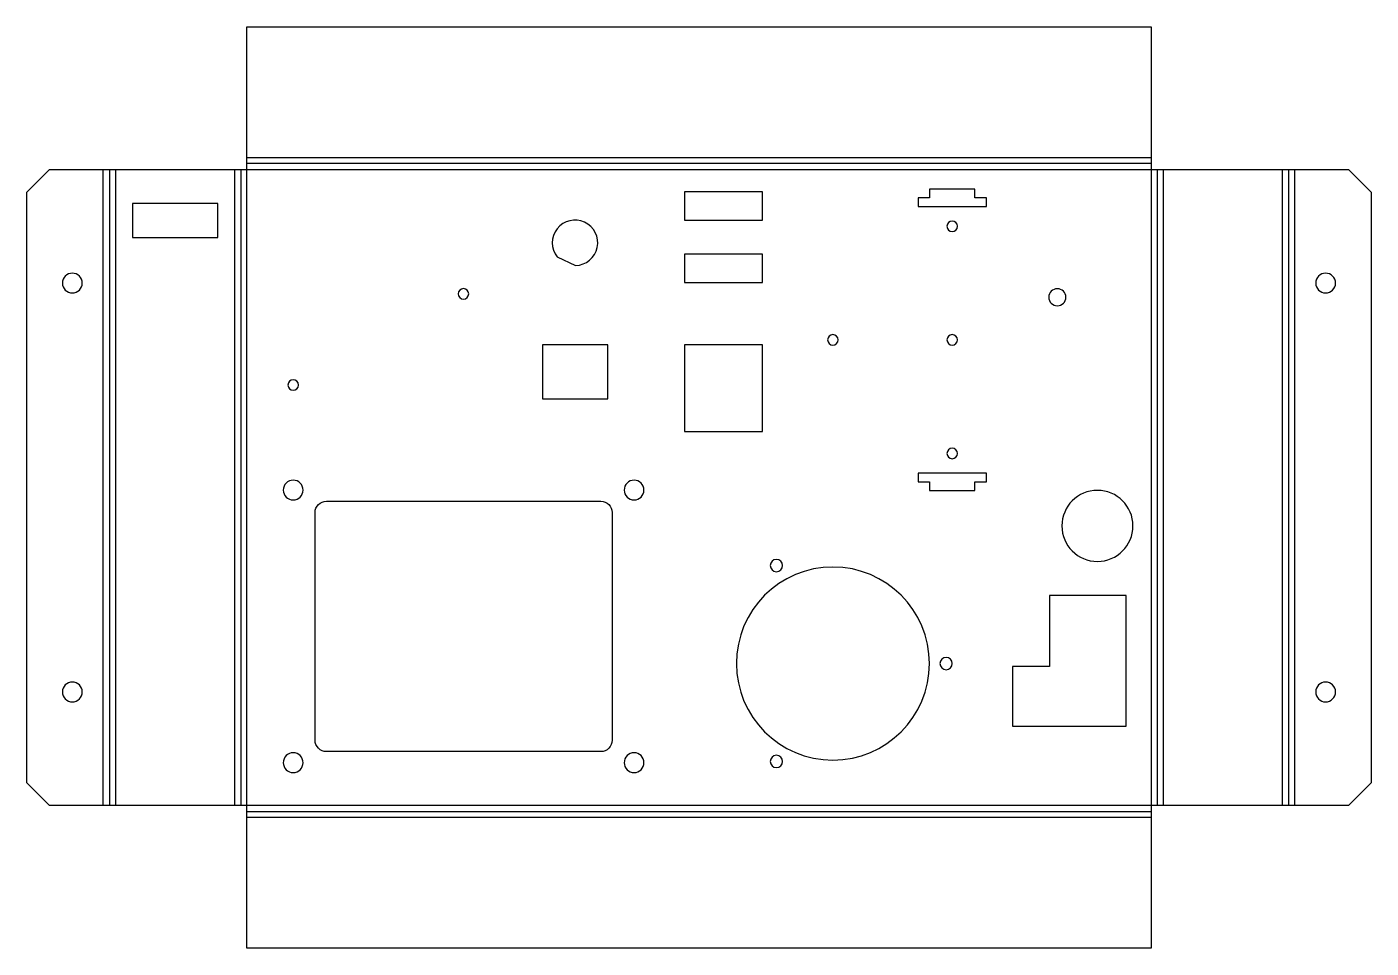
# Model space of a CAD drawing. Header units: inches. Extents: x -2.4 to 12.4, y 0 to 10.1.
import ezdxf

# ---------------------------------------------------------------- set-up
doc = ezdxf.new("R2010")
doc.units = ezdxf.units.IN

msp = doc.modelspace()

# ---------------------------------------------------------------- linework, layer by layer
at = {"layer": 'BEND'}
for p, q in [((9.947, 8.635), (0, 8.635)), ((-1.513, 8.569), (-1.513, 1.569)), ((-0.066, 8.569), (-0.066, 1.569)), ((10.013, 8.569), (10.013, 1.569)), ((11.461, 8.569), (11.461, 1.569)), ((0, 1.503), (9.947, 1.503))]:
    msp.add_line(p, q, dxfattribs=at)
at = {"layer": 'BEND_EXTENT'}
for p, q in [((0, 8.702), (9.947, 8.702)), ((-1.58, 1.569), (-1.58, 8.569)), ((-1.447, 8.569), (-1.447, 1.569)), ((-0.132, 1.569), (-0.132, 8.569)), ((10.08, 8.569), (10.08, 1.569)), ((11.395, 1.569), (11.395, 8.569)), ((11.527, 8.569), (11.527, 1.569)), ((9.947, 1.437), (0, 1.437))]:
    msp.add_line(p, q, dxfattribs=at)
msp.add_lwpolyline([(9.947, 1.569), (0, 1.569), (0, 8.569), (9.947, 8.569)], close=True, dxfattribs=at)
at = {"layer": 'INTERIOR_PROFILES'}
for points in [[(5.672, 8.325), (4.813, 8.325), (4.813, 8.013), (5.672, 8.013)], [(7.51, 8.351), (7.51, 8.257), (7.385, 8.257), (7.385, 8.163), (8.135, 8.163), (8.135, 8.257), (8.01, 8.257), (8.01, 8.351)], [(-0.321, 7.819), (-0.321, 8.194), (-1.259, 8.194), (-1.259, 7.819)], [(5.672, 7.325), (5.672, 7.638), (4.813, 7.638), (4.813, 7.325)], [(3.25, 6.638), (3.25, 6.044), (3.969, 6.044), (3.969, 6.638)], [(4.813, 6.638), (4.813, 5.685), (5.672, 5.685), (5.672, 6.638)], [(8.135, 5.226), (7.385, 5.226), (7.385, 5.132), (7.51, 5.132), (7.51, 5.038), (8.01, 5.038), (8.01, 5.132), (8.135, 5.132)], [(8.828, 3.882), (8.828, 3.101), (8.422, 3.101), (8.422, 2.444), (9.672, 2.444), (9.672, 3.882)]]:
    msp.add_lwpolyline(points, close=True, dxfattribs=at)
for points in [[(3.414, 7.607), (3.615, 7.513, 4.26975)], [(0.75, 4.794, -0.414214), (0.875, 4.919), (3.893, 4.919, -0.414214), (4.018, 4.794), (4.018, 2.288, -0.414214), (3.893, 2.163), (0.875, 2.163, -0.414214), (0.75, 2.288)]]:
    msp.add_lwpolyline(points, format="xyb", close=True, dxfattribs=at)
at = {"layer": 'INTERIOR_PROFILES', "extrusion": (0, 0, -1)}
for centre, radius in [((-7.76, 7.944), 0.058), ((1.921, 7.319), 0.109), ((-11.868, 7.319), 0.109), ((-2.382, 7.2), 0.058), ((-8.916, 7.163), 0.0938), ((-6.447, 6.694), 0.058), ((-7.76, 6.694), 0.058), ((-0.509, 6.197), 0.058), ((-7.76, 5.444), 0.058), ((-0.509, 5.041), 0.109), ((-4.259, 5.041), 0.109), ((-9.357, 4.647), 0.391), ((-6.447, 3.132), 1.062), ((-5.825, 4.21), 0.068), ((-7.692, 3.132), 0.068), ((1.921, 2.819), 0.109), ((-11.868, 2.819), 0.109), ((-0.509, 2.041), 0.109), ((-4.259, 2.041), 0.109), ((-5.825, 2.054), 0.068)]:
    msp.add_circle(centre, radius, dxfattribs=at)
at = {"layer": 'OUTER_PROFILES'}
msp.add_lwpolyline([(9.947, 8.569), (12.118, 8.569), (12.368, 8.319), (12.368, 1.819), (12.118, 1.569), (9.947, 1.569), (9.947, 0), (0, 0), (0, 1.569), (-2.171, 1.569), (-2.421, 1.819), (-2.421, 8.319), (-2.171, 8.569), (0, 8.569), (0, 10.139), (9.947, 10.139)], close=True, dxfattribs=at)

doc.saveas('drawing.dxf')
